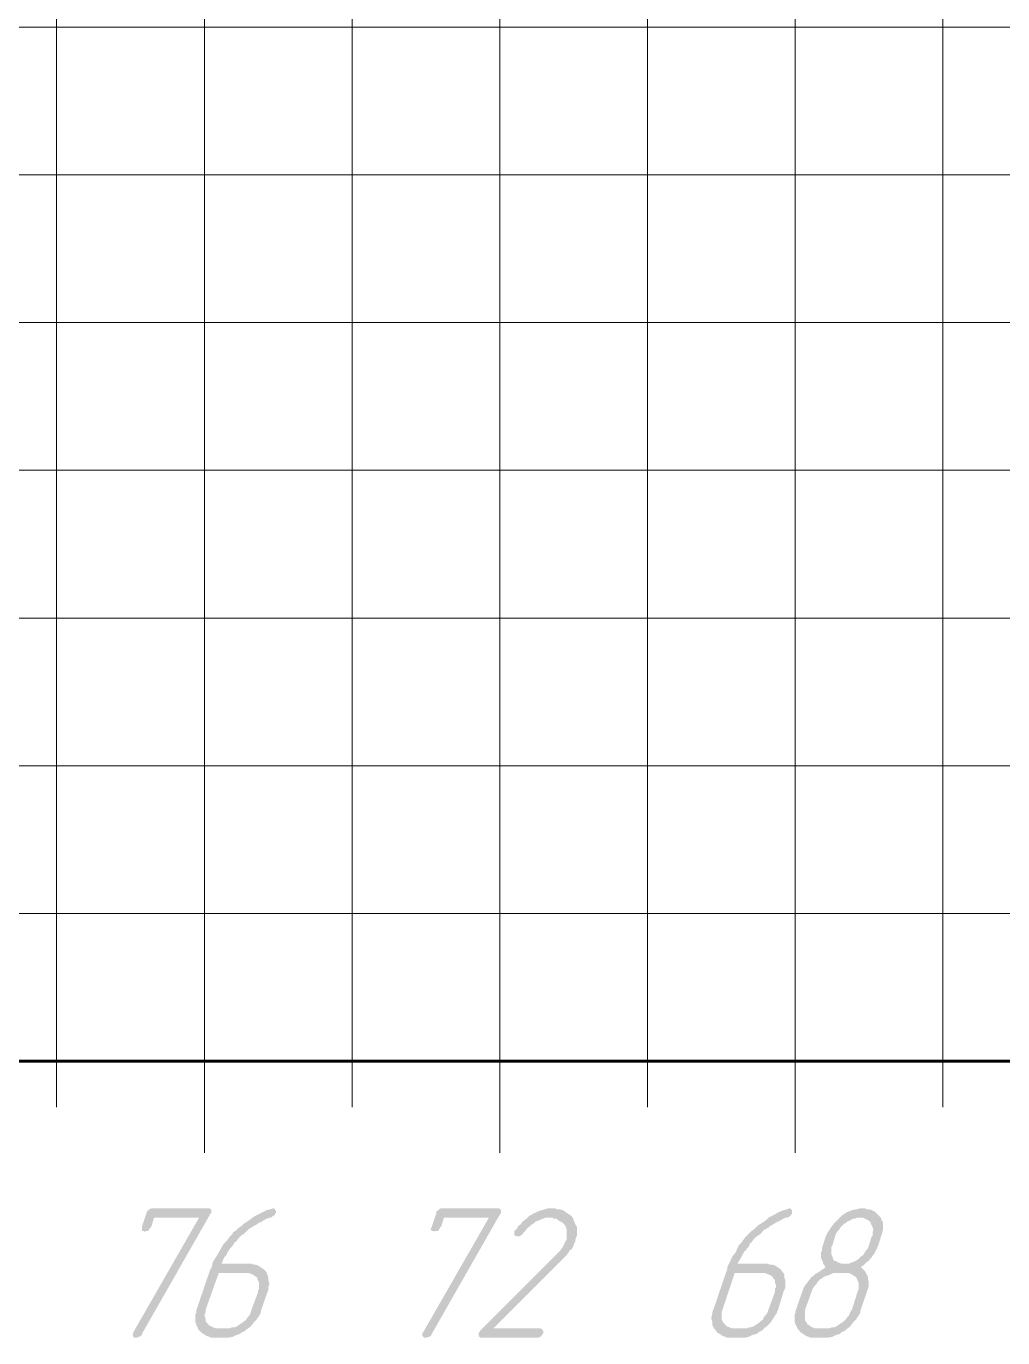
# Model space of a CAD drawing. Extents: x 260 to 1101, y 70 to 664.
# Drawn here: x 853.35 to 879.8, y 394.66 to 430.18 of the extents above; entities that cross this region are included whole.
import ezdxf

# ---------------------------------------------------------------- set-up
doc = ezdxf.new("R2010")
doc.units = 0
doc.header["$MEASUREMENT"] = 0
doc.layers.add('PDF _Геометрия', color=7, linetype='CONTINUOUS')
doc.layers.add('PDF _Сплошная заливка', color=7, linetype='CONTINUOUS')

msp = doc.modelspace()

# ---------------------------------------------------------------- hatches: boundary and pattern name
at = {"layer": 'PDF _Сплошная заливка', "transparency": 33554559}
for points in [[(858.308, 398.168), (858.333, 398.142), (858.359, 398.142), (858.359, 398.117), (858.359, 398.117), (858.359, 398.092), (858.359, 398.041), (858.333, 398.015), (856.479, 394.764), (856.479, 394.764), (856.479, 394.739), (856.453, 394.713), (856.402, 394.688), (856.326, 394.663), (856.326, 394.663), (856.301, 394.663), (856.275, 394.663), (856.25, 394.688), (856.25, 394.688), (856.25, 394.713), (856.225, 394.739), (856.25, 394.79), (856.25, 394.815), (858.028, 397.914), (856.809, 397.914), (856.733, 397.66), (856.733, 397.66), (856.707, 397.634), (856.682, 397.609), (856.656, 397.558), (856.656, 397.558), (856.631, 397.558), (856.606, 397.558), (856.555, 397.533), (856.555, 397.533), (856.529, 397.558), (856.504, 397.558), (856.479, 397.558), (856.479, 397.584), (856.479, 397.584), (856.479, 397.609), (856.479, 397.66), (856.606, 398.041), (856.606, 398.041), (856.606, 398.066), (856.631, 398.092), (856.631, 398.092), (856.656, 398.117), (856.682, 398.142), (856.733, 398.168), (856.758, 398.168), (858.282, 398.168)], [(866.158, 398.168), (866.183, 398.142), (866.183, 398.142), (866.209, 398.117), (866.209, 398.117), (866.209, 398.092), (866.209, 398.041), (866.183, 398.015), (864.329, 394.764), (864.329, 394.764), (864.329, 394.739), (864.303, 394.713), (864.252, 394.688), (864.176, 394.663), (864.176, 394.663), (864.151, 394.663), (864.125, 394.663), (864.1, 394.688), (864.1, 394.688), (864.075, 394.713), (864.075, 394.739), (864.075, 394.79), (864.1, 394.815), (865.878, 397.914), (864.659, 397.914), (864.583, 397.66), (864.557, 397.66), (864.557, 397.634), (864.532, 397.609), (864.506, 397.558), (864.506, 397.558), (864.481, 397.558), (864.43, 397.558), (864.405, 397.533), (864.405, 397.533), (864.379, 397.558), (864.354, 397.558), (864.329, 397.558), (864.329, 397.584), (864.303, 397.584), (864.303, 397.609), (864.329, 397.66), (864.456, 398.041), (864.456, 398.041), (864.456, 398.066), (864.456, 398.092), (864.481, 398.092), (864.506, 398.117), (864.532, 398.142), (864.583, 398.168), (864.608, 398.168), (866.132, 398.168)], [(867.631, 398.168), (867.682, 398.168), (867.707, 398.142), (867.784, 398.142), (867.885, 398.117), (867.961, 398.066), (868.063, 397.99), (868.114, 397.965), (868.139, 397.914), (868.139, 397.914), (868.139, 397.914), (868.165, 397.888), (868.165, 397.863), (868.19, 397.812), (868.216, 397.736), (868.266, 397.66), (868.266, 397.558), (868.266, 397.482), (868.266, 397.431), (868.241, 397.38), (868.216, 397.304), (868.216, 397.304), (868.216, 397.279), (868.216, 397.253), (868.19, 397.228), (868.19, 397.203), (868.165, 397.152), (868.114, 397.05), (868.114, 397.05), (868.089, 397.05), (868.063, 397.025), (868.038, 396.974), (868.012, 396.949), (867.987, 396.898), (867.936, 396.847), (867.885, 396.796), (866.005, 394.917), (867.276, 394.917), (867.276, 394.917), (867.326, 394.891), (867.326, 394.866), (867.352, 394.866), (867.352, 394.84), (867.352, 394.815), (867.352, 394.79), (867.352, 394.79), (867.326, 394.764), (867.326, 394.739), (867.276, 394.688), (867.276, 394.688), (867.25, 394.688), (867.225, 394.663), (867.174, 394.663), (865.675, 394.663), (865.65, 394.663), (865.624, 394.688), (865.599, 394.688), (865.599, 394.713), (865.599, 394.739), (865.599, 394.764), (865.599, 394.79), (865.599, 394.79), (865.624, 394.815), (865.65, 394.866), (867.733, 396.949), (867.809, 397.025), (867.885, 397.126), (867.885, 397.126), (867.885, 397.126), (867.885, 397.152), (867.911, 397.177), (867.936, 397.228), (867.961, 397.304), (867.961, 397.304), (867.987, 397.304), (867.987, 397.355), (867.987, 397.406), (867.987, 397.457), (867.987, 397.507), (867.987, 397.584), (867.961, 397.66), (867.936, 397.711), (867.911, 397.736), (867.911, 397.736), (867.885, 397.761), (867.885, 397.761), (867.86, 397.787), (867.809, 397.812), (867.733, 397.863), (867.733, 397.863), (867.733, 397.863), (867.707, 397.888), (867.682, 397.888), (867.631, 397.888), (867.606, 397.914), (867.504, 397.914), (867.479, 397.914), (867.453, 397.914), (867.403, 397.914), (867.352, 397.888), (867.276, 397.863), (867.225, 397.838), (867.149, 397.812), (867.149, 397.812), (867.123, 397.787), (867.098, 397.761), (867.047, 397.736), (866.996, 397.685), (866.92, 397.634), (866.869, 397.558), (866.793, 397.482), (866.793, 397.482), (866.793, 397.457), (866.767, 397.457), (866.742, 397.431), (866.742, 397.431), (866.717, 397.406), (866.691, 397.406), (866.666, 397.406), (866.64, 397.406), (866.64, 397.406), (866.615, 397.431), (866.59, 397.431), (866.564, 397.431), (866.564, 397.457), (866.564, 397.482), (866.564, 397.533), (866.59, 397.584), (866.59, 397.584), (866.615, 397.584), (866.615, 397.609), (866.64, 397.609), (866.666, 397.685), (866.742, 397.736), (866.793, 397.812), (866.895, 397.888), (866.971, 397.965), (867.072, 398.015), (867.072, 398.015), (867.098, 398.041), (867.123, 398.041), (867.174, 398.066), (867.225, 398.092), (867.301, 398.117), (867.403, 398.142), (867.479, 398.168), (867.58, 398.168)]]:
    msp.add_hatch(color=256, dxfattribs=at).paths.add_polyline_path(points)
h = msp.add_hatch(color=256, dxfattribs=at)
h.paths.add_polyline_path([(859.298, 396.415), (858.562, 396.415), (858.206, 395.425), (858.206, 395.399), (858.206, 395.374), (858.206, 395.348), (858.181, 395.298), (858.181, 395.247), (858.206, 395.171), (858.206, 395.12), (858.232, 395.069), (858.257, 395.069), (858.257, 395.044), (858.282, 395.018), (858.308, 394.993), (858.359, 394.967), (858.409, 394.942), (858.486, 394.917), (858.536, 394.917), (858.841, 394.917), (858.867, 394.917), (858.917, 394.942), (858.994, 394.942), (859.044, 394.967), (859.121, 395.018), (859.197, 395.069), (859.222, 395.069), (859.222, 395.094), (859.273, 395.12), (859.298, 395.145), (859.349, 395.221), (859.4, 395.272), (859.426, 395.348), (859.451, 395.425), (859.629, 395.907), (859.629, 395.933), (859.629, 395.958), (859.654, 395.983), (859.654, 396.034), (859.654, 396.085), (859.654, 396.161), (859.629, 396.212), (859.603, 396.263), (859.603, 396.263), (859.603, 396.288), (859.578, 396.314), (859.527, 396.339), (859.502, 396.364), (859.451, 396.39), (859.375, 396.415)], flags=0)
h.paths.add_polyline_path([(860.061, 398.168), (860.086, 398.142), (860.086, 398.117), (860.111, 398.117), (860.111, 398.092), (860.111, 398.066), (860.111, 398.041), (860.111, 398.041), (860.086, 398.015), (860.086, 397.99), (860.061, 397.965), (860.061, 397.965), (860.035, 397.965), (860.01, 397.939), (859.984, 397.914), (859.934, 397.914), (859.857, 397.888), (859.73, 397.812), (859.73, 397.812), (859.73, 397.812), (859.705, 397.787), (859.68, 397.787), (859.629, 397.761), (859.603, 397.736), (859.502, 397.685), (859.502, 397.685), (859.476, 397.66), (859.426, 397.634), (859.375, 397.609), (859.324, 397.558), (859.248, 397.482), (859.172, 397.431), (859.095, 397.355), (859.095, 397.33), (859.07, 397.33), (859.044, 397.279), (858.994, 397.253), (858.968, 397.203), (858.917, 397.126), (858.867, 397.076), (858.816, 396.999), (858.816, 396.999), (858.79, 396.974), (858.79, 396.949), (858.765, 396.898), (858.714, 396.847), (858.689, 396.796), (858.663, 396.72), (858.638, 396.669), (859.426, 396.669), (859.451, 396.669), (859.502, 396.644), (859.553, 396.644), (859.629, 396.618), (859.705, 396.568), (859.781, 396.517), (859.857, 396.441), (859.857, 396.441), (859.857, 396.415), (859.883, 396.364), (859.908, 396.288), (859.908, 396.212), (859.934, 396.136), (859.908, 396.034), (859.908, 395.958), (859.883, 395.907), (859.705, 395.399), (859.705, 395.399), (859.705, 395.399), (859.705, 395.374), (859.705, 395.348), (859.68, 395.298), (859.629, 395.221), (859.578, 395.145), (859.502, 395.069), (859.426, 394.967), (859.324, 394.891), (859.298, 394.891), (859.298, 394.866), (859.273, 394.866), (859.273, 394.84), (859.248, 394.84), (859.197, 394.815), (859.121, 394.764), (859.044, 394.739), (858.943, 394.688), (858.816, 394.663), (858.714, 394.663), (858.435, 394.663), (858.409, 394.663), (858.359, 394.663), (858.308, 394.688), (858.232, 394.713), (858.155, 394.764), (858.079, 394.815), (858.003, 394.891), (858.003, 394.891), (858.003, 394.917), (857.977, 394.967), (857.952, 395.018), (857.927, 395.094), (857.927, 395.196), (857.927, 395.298), (857.952, 395.348), (857.952, 395.399), (858.333, 396.517), (858.333, 396.517), (858.359, 396.542), (858.359, 396.568), (858.384, 396.618), (858.384, 396.669), (858.409, 396.72), (858.435, 396.771), (858.486, 396.847), (858.562, 396.974), (858.663, 397.152), (858.714, 397.228), (858.79, 397.304), (858.867, 397.406), (858.943, 397.482), (858.943, 397.482), (858.943, 397.507), (858.968, 397.533), (859.019, 397.558), (859.044, 397.584), (859.095, 397.634), (859.172, 397.685), (859.222, 397.736), (859.298, 397.787), (859.375, 397.838), (859.476, 397.914), (859.553, 397.965), (859.756, 398.066), (859.857, 398.117), (859.959, 398.142), (860.035, 398.168), (860.035, 398.168)], flags=0)
h = msp.add_hatch(color=256, dxfattribs=at)
h.paths.add_polyline_path([(873.271, 396.415), (872.534, 396.415), (872.204, 395.425), (872.204, 395.399), (872.179, 395.374), (872.179, 395.348), (872.179, 395.298), (872.179, 395.247), (872.179, 395.171), (872.204, 395.12), (872.23, 395.069), (872.23, 395.069), (872.255, 395.044), (872.28, 395.018), (872.306, 394.993), (872.331, 394.967), (872.407, 394.942), (872.458, 394.917), (872.534, 394.917), (872.814, 394.917), (872.865, 394.917), (872.915, 394.942), (872.966, 394.942), (873.042, 394.967), (873.119, 395.018), (873.195, 395.069), (873.195, 395.069), (873.22, 395.094), (873.246, 395.12), (873.297, 395.145), (873.322, 395.221), (873.373, 395.272), (873.424, 395.348), (873.449, 395.425), (873.627, 395.907), (873.627, 395.933), (873.627, 395.958), (873.627, 395.983), (873.652, 396.034), (873.652, 396.085), (873.627, 396.161), (873.627, 396.212), (873.601, 396.263), (873.576, 396.263), (873.576, 396.288), (873.551, 396.314), (873.525, 396.339), (873.474, 396.364), (873.424, 396.39), (873.347, 396.415)], flags=0)
h.paths.add_polyline_path([(874.033, 398.168), (874.059, 398.142), (874.084, 398.117), (874.084, 398.117), (874.084, 398.092), (874.084, 398.066), (874.084, 398.041), (874.084, 398.041), (874.084, 398.015), (874.059, 397.99), (874.059, 397.965), (874.033, 397.965), (874.033, 397.965), (874.008, 397.939), (873.957, 397.914), (873.906, 397.914), (873.855, 397.888), (873.728, 397.812), (873.728, 397.812), (873.703, 397.812), (873.678, 397.787), (873.652, 397.787), (873.627, 397.761), (873.576, 397.736), (873.5, 397.685), (873.474, 397.685), (873.474, 397.66), (873.424, 397.634), (873.373, 397.609), (873.297, 397.558), (873.246, 397.482), (873.169, 397.431), (873.068, 397.355), (873.068, 397.33), (873.042, 397.33), (873.017, 397.279), (872.992, 397.253), (872.941, 397.203), (872.915, 397.126), (872.865, 397.076), (872.814, 396.999), (872.788, 396.999), (872.788, 396.974), (872.763, 396.949), (872.738, 396.898), (872.712, 396.847), (872.687, 396.796), (872.636, 396.72), (872.611, 396.669), (873.398, 396.669), (873.424, 396.669), (873.474, 396.644), (873.551, 396.644), (873.627, 396.618), (873.703, 396.568), (873.779, 396.517), (873.83, 396.441), (873.83, 396.441), (873.855, 396.415), (873.881, 396.364), (873.881, 396.288), (873.906, 396.212), (873.906, 396.136), (873.906, 396.034), (873.881, 395.958), (873.855, 395.907), (873.703, 395.399), (873.703, 395.399), (873.703, 395.399), (873.678, 395.374), (873.678, 395.348), (873.652, 395.298), (873.601, 395.221), (873.551, 395.145), (873.5, 395.069), (873.398, 394.967), (873.297, 394.891), (873.297, 394.891), (873.297, 394.866), (873.271, 394.866), (873.246, 394.84), (873.22, 394.84), (873.195, 394.815), (873.119, 394.764), (873.017, 394.739), (872.915, 394.688), (872.814, 394.663), (872.687, 394.663), (872.407, 394.663), (872.407, 394.663), (872.331, 394.663), (872.28, 394.688), (872.204, 394.713), (872.128, 394.764), (872.052, 394.815), (872.001, 394.891), (872.001, 394.891), (871.975, 394.917), (871.95, 394.967), (871.925, 395.018), (871.925, 395.094), (871.899, 395.196), (871.925, 395.298), (871.925, 395.348), (871.95, 395.399), (872.331, 396.517), (872.331, 396.517), (872.331, 396.542), (872.331, 396.568), (872.356, 396.618), (872.382, 396.669), (872.407, 396.72), (872.433, 396.771), (872.458, 396.847), (872.56, 396.974), (872.636, 397.152), (872.712, 397.228), (872.763, 397.304), (872.839, 397.406), (872.915, 397.482), (872.915, 397.482), (872.941, 397.507), (872.966, 397.533), (872.992, 397.558), (873.042, 397.584), (873.093, 397.634), (873.144, 397.685), (873.22, 397.736), (873.297, 397.787), (873.373, 397.838), (873.449, 397.914), (873.551, 397.965), (873.728, 398.066), (873.855, 398.117), (873.957, 398.142), (874.008, 398.168)], flags=0)
h = msp.add_hatch(color=256, dxfattribs=at)
h.paths.add_polyline_path([(875.913, 397.914), (875.888, 397.914), (875.862, 397.914), (875.786, 397.888), (875.735, 397.888), (875.659, 397.838), (875.583, 397.812), (875.532, 397.761), (875.507, 397.761), (875.481, 397.736), (875.456, 397.711), (875.405, 397.66), (875.38, 397.609), (875.329, 397.558), (875.278, 397.482), (875.253, 397.406), (875.176, 397.152), (875.176, 397.152), (875.151, 397.126), (875.151, 397.076), (875.151, 397.025), (875.151, 396.974), (875.151, 396.923), (875.176, 396.872), (875.202, 396.796), (875.202, 396.796), (875.202, 396.796), (875.227, 396.745), (875.278, 396.745), (875.303, 396.72), (875.354, 396.695), (875.43, 396.669), (875.507, 396.669), (875.532, 396.669), (875.583, 396.669), (875.634, 396.669), (875.685, 396.695), (875.761, 396.72), (875.812, 396.745), (875.888, 396.796), (875.913, 396.822), (875.913, 396.822), (875.964, 396.872), (876.015, 396.898), (876.04, 396.949), (876.091, 397.025), (876.142, 397.076), (876.167, 397.152), (876.243, 397.406), (876.269, 397.431), (876.269, 397.457), (876.269, 397.482), (876.269, 397.533), (876.294, 397.584), (876.269, 397.66), (876.243, 397.711), (876.218, 397.761), (876.218, 397.761), (876.218, 397.787), (876.193, 397.812), (876.167, 397.838), (876.116, 397.863), (876.066, 397.888), (875.989, 397.914)], flags=0)
h.paths.add_polyline_path([(875.532, 396.415), (875.253, 396.415), (875.202, 396.415), (875.151, 396.39), (875.1, 396.364), (875.024, 396.339), (874.948, 396.314), (874.897, 396.263), (874.872, 396.263), (874.846, 396.237), (874.821, 396.212), (874.77, 396.161), (874.745, 396.11), (874.694, 396.06), (874.643, 395.983), (874.618, 395.907), (874.44, 395.425), (874.44, 395.399), (874.44, 395.374), (874.44, 395.348), (874.44, 395.298), (874.44, 395.247), (874.44, 395.171), (874.44, 395.12), (874.49, 395.069), (874.49, 395.069), (874.49, 395.044), (874.516, 395.018), (874.567, 394.993), (874.592, 394.967), (874.643, 394.942), (874.719, 394.917), (874.77, 394.917), (875.075, 394.917), (875.1, 394.917), (875.151, 394.942), (875.227, 394.942), (875.278, 394.967), (875.354, 395.018), (875.43, 395.069), (875.456, 395.069), (875.456, 395.094), (875.507, 395.12), (875.532, 395.145), (875.583, 395.221), (875.634, 395.272), (875.659, 395.348), (875.71, 395.425), (875.862, 395.907), (875.862, 395.933), (875.888, 395.958), (875.888, 395.983), (875.888, 396.034), (875.888, 396.085), (875.888, 396.161), (875.862, 396.212), (875.837, 396.263), (875.837, 396.263), (875.837, 396.288), (875.812, 396.314), (875.761, 396.339), (875.735, 396.364), (875.685, 396.39), (875.608, 396.415)], flags=0)
h.paths.add_polyline_path([(876.066, 398.168), (876.116, 398.142), (876.193, 398.142), (876.243, 398.117), (876.345, 398.066), (876.396, 398.015), (876.472, 397.939), (876.472, 397.939), (876.472, 397.939), (876.498, 397.914), (876.498, 397.888), (876.523, 397.838), (876.548, 397.787), (876.548, 397.761), (876.548, 397.711), (876.548, 397.584), (876.523, 397.482), (876.498, 397.406), (876.421, 397.152), (876.421, 397.152), (876.396, 397.126), (876.396, 397.101), (876.37, 397.05), (876.345, 396.999), (876.32, 396.949), (876.243, 396.847), (876.243, 396.822), (876.218, 396.822), (876.193, 396.796), (876.167, 396.745), (876.116, 396.72), (876.066, 396.669), (876.015, 396.618), (875.939, 396.568), (875.939, 396.568), (875.964, 396.568), (875.989, 396.542), (876.015, 396.517), (876.066, 396.466), (876.091, 396.415), (876.116, 396.364), (876.142, 396.314), (876.142, 396.288), (876.142, 396.263), (876.142, 396.237), (876.167, 396.187), (876.167, 396.136), (876.167, 396.06), (876.142, 395.983), (876.116, 395.907), (875.939, 395.399), (875.939, 395.399), (875.939, 395.399), (875.939, 395.374), (875.939, 395.348), (875.913, 395.298), (875.862, 395.221), (875.812, 395.145), (875.735, 395.069), (875.659, 394.967), (875.558, 394.891), (875.558, 394.891), (875.532, 394.866), (875.532, 394.866), (875.507, 394.84), (875.481, 394.84), (875.43, 394.815), (875.38, 394.764), (875.278, 394.739), (875.176, 394.688), (875.049, 394.663), (874.948, 394.663), (874.668, 394.663), (874.643, 394.663), (874.592, 394.663), (874.541, 394.688), (874.465, 394.713), (874.389, 394.764), (874.313, 394.815), (874.262, 394.891), (874.237, 394.891), (874.237, 394.917), (874.211, 394.967), (874.186, 395.018), (874.16, 395.094), (874.16, 395.196), (874.16, 395.298), (874.186, 395.348), (874.186, 395.399), (874.364, 395.907), (874.364, 395.933), (874.389, 395.933), (874.389, 395.983), (874.414, 396.034), (874.44, 396.085), (874.49, 396.136), (874.541, 396.212), (874.592, 396.263), (874.592, 396.288), (874.618, 396.314), (874.668, 396.339), (874.719, 396.39), (874.77, 396.415), (874.846, 396.466), (874.922, 396.517), (874.999, 396.568), (874.999, 396.568), (874.973, 396.593), (874.973, 396.618), (874.948, 396.644), (874.922, 396.695), (874.922, 396.72), (874.897, 396.771), (874.872, 396.822), (874.872, 396.847), (874.872, 396.847), (874.872, 396.898), (874.872, 396.923), (874.872, 396.974), (874.897, 397.025), (874.897, 397.101), (874.922, 397.152), (874.999, 397.406), (874.999, 397.431), (874.999, 397.431), (875.024, 397.431), (875.024, 397.457), (875.049, 397.507), (875.1, 397.584), (875.151, 397.66), (875.227, 397.761), (875.303, 397.838), (875.405, 397.939), (875.405, 397.939), (875.43, 397.965), (875.456, 397.99), (875.507, 398.015), (875.532, 398.041), (875.583, 398.066), (875.71, 398.117), (875.837, 398.142), (875.939, 398.168), (876.04, 398.168)], flags=0)

# ---------------------------------------------------------------- linework, layer by layer
at = {"layer": 'PDF _Геометрия', "lineweight": 60}
msp.add_lwpolyline([(1010.201, 562.151), (770.156, 562.151), (770.156, 402.151), (1010.201, 402.151)], close=True, dxfattribs=at)
msp.add_lwpolyline([(1010.201, 562.151), (770.156, 562.151), (770.156, 402.151), (1010.201, 402.151)], close=True, dxfattribs=at)
at = {"layer": 'PDF _Геометрия', "lineweight": 20}
for points in [[(1011.441, 402.151), (1010.201, 402.151), (1010.201, 562.151), (770.156, 562.151), (770.156, 402.151), (1010.201, 402.151), (1012.681, 402.151)], [(854.172, 400.911), (854.172, 402.151), (854.172, 562.151)], [(858.173, 399.671), (858.173, 402.151), (858.173, 562.151)], [(862.173, 400.911), (862.173, 402.151), (862.173, 562.151)], [(866.174, 399.671), (866.174, 402.151), (866.174, 562.151)], [(870.175, 400.911), (870.175, 402.151), (870.175, 562.151)], [(874.176, 399.671), (874.176, 402.151), (874.176, 562.151)], [(878.176, 400.911), (878.176, 402.151), (878.176, 562.151)], [(770.156, 430.151), (1010.201, 430.151), (1011.441, 430.151)], [(770.156, 426.151), (1010.201, 426.151), (1012.681, 426.151)], [(770.156, 422.151), (1010.201, 422.151), (1011.441, 422.151)], [(770.156, 418.151), (1010.201, 418.151), (1012.681, 418.151)], [(770.156, 414.151), (1010.201, 414.151), (1011.441, 414.151)], [(770.156, 410.151), (1010.201, 410.151), (1012.681, 410.151)], [(770.156, 406.151), (1010.201, 406.151), (1011.441, 406.151)], [(858.173, 400.911), (858.173, 402.151)], [(866.174, 400.911), (866.174, 402.151)], [(874.176, 400.911), (874.176, 402.151)]]:
    msp.add_lwpolyline(points, dxfattribs=at)

doc.saveas('drawing.dxf')
